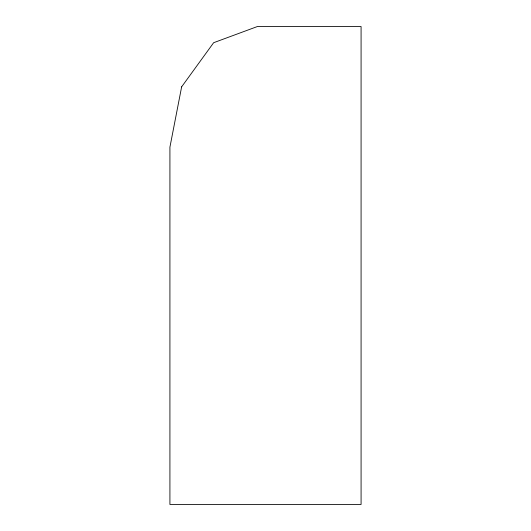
<?xml version="1.0" encoding="UTF-8"?>
<svg xmlns="http://www.w3.org/2000/svg" width="531" height="531" viewBox="0 0 531 531"><rect width="100%" height="100%" fill="white"/><g stroke="black" fill="none" stroke-linecap="round" stroke-linejoin="round"><path stroke-width="0.8" d="M181.635 86.852L169.92 147.153L169.92 504.45L361.08 504.45L361.08 26.55L257.356 26.55L213.641 42.706L181.635 86.852"/></g></svg>
